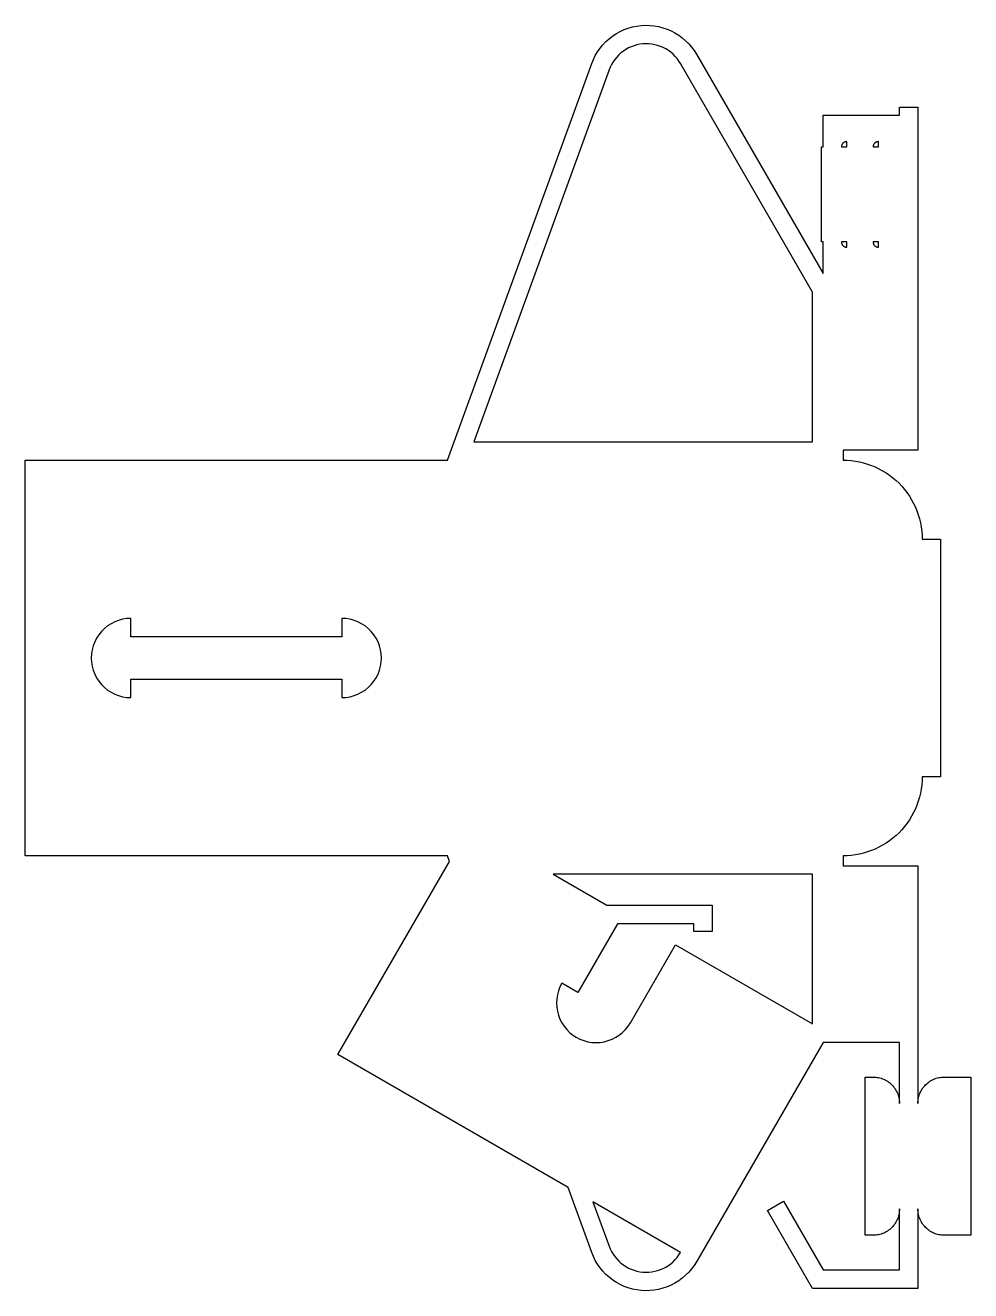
# Model space of a CAD drawing. Header units: metres. Extents: x -124 to 55, y -120 to 120.
import ezdxf

# ---------------------------------------------------------------- set-up
doc = ezdxf.new("R2010")
doc.units = ezdxf.units.M
doc.layers.add('CUT', color=3, linetype='Continuous')

msp = doc.modelspace()

# ---------------------------------------------------------------- linework, layer by layer
at = {"layer": 'CUT'}
for points in [[(36.705, 36.203), (37.414, 35.865), (38.104, 35.49), (38.773, 35.08), (39.421, 34.635), (40.044, 34.157), (40.641, 33.647), (41.21, 33.107), (41.751, 32.537), (42.261, 31.94), (42.739, 31.317), (43.184, 30.67), (43.594, 30), (43.969, 29.31), (44.307, 28.601), (44.607, 27.876), (44.87, 27.135), (45.093, 26.382), (45.276, 25.619), (45.419, 24.847), (45.522, 24.068), (45.583, 23.285), (45.604, 22.5), (49.104, 22.5), (49.104, -22.5), (45.604, -22.5), (45.583, -23.285), (45.522, -24.068), (45.419, -24.847), (45.276, -25.619), (45.093, -26.382), (44.87, -27.135), (44.607, -27.876), (44.307, -28.601), (43.969, -29.31), (43.594, -30), (43.184, -30.67), (42.739, -31.317), (42.261, -31.94), (41.751, -32.537), (41.21, -33.107), (40.641, -33.647), (40.044, -34.157), (39.421, -34.635), (38.773, -35.08), (38.104, -35.49), (37.414, -35.865), (36.705, -36.203), (35.979, -36.504), (35.239, -36.766), (34.486, -36.989), (33.722, -37.172), (32.95, -37.315), (32.172, -37.418), (31.389, -37.479), (30.604, -37.5), (30.604, -39.361), (44.798, -39.361), (44.798, -84.414), (44.805, -84.152), (44.826, -83.891), (44.86, -83.631), (44.907, -83.374), (44.969, -83.12), (45.043, -82.869), (45.13, -82.622), (45.23, -82.38), (45.343, -82.144), (45.468, -81.914), (45.605, -81.69), (45.753, -81.475), (45.912, -81.267), (46.082, -81.068), (46.263, -80.878), (46.453, -80.698), (46.652, -80.528), (46.859, -80.369), (47.075, -80.22), (47.298, -80.083), (47.528, -79.959), (47.764, -79.846), (48.006, -79.746), (48.253, -79.658), (48.504, -79.584), (48.759, -79.523), (49.016, -79.475), (49.276, -79.441), (49.536, -79.42), (49.798, -79.414), (54.798, -79.414), (54.798, -109.414), (49.798, -109.414), (49.536, -109.407), (49.276, -109.386), (49.016, -109.352), (48.759, -109.304), (48.504, -109.243), (48.253, -109.169), (48.006, -109.082), (47.764, -108.981), (47.528, -108.869), (47.298, -108.744), (47.075, -108.607), (46.859, -108.459), (46.652, -108.299), (46.453, -108.129), (46.263, -107.949), (46.082, -107.759), (45.912, -107.56), (45.753, -107.353), (45.605, -107.137), (45.468, -106.914), (45.343, -106.684), (45.23, -106.447), (45.13, -106.205), (45.043, -105.959), (44.969, -105.708), (44.907, -105.453), (44.86, -105.196), (44.826, -104.936), (44.805, -104.675), (44.798, -104.414), (44.798, -119.467), (24.798, -119.467), (16.267, -104.69), (19.298, -102.94), (26.819, -115.967), (41.298, -115.967), (41.298, -104.414), (41.291, -104.675), (41.271, -104.936), (41.237, -105.196), (41.189, -105.453), (41.128, -105.708), (41.053, -105.959), (40.966, -106.205), (40.866, -106.447), (40.753, -106.684), (40.628, -106.914), (40.492, -107.137), (40.343, -107.353), (40.184, -107.56), (40.014, -107.759), (39.834, -107.949), (39.644, -108.129), (39.445, -108.299), (39.237, -108.459), (39.021, -108.607), (38.798, -108.744), (38.568, -108.869), (38.332, -108.981), (38.09, -109.082), (37.843, -109.169), (37.592, -109.243), (37.338, -109.304), (37.08, -109.352), (36.821, -109.386), (36.56, -109.407), (36.298, -109.414), (34.798, -109.414), (34.798, -79.414), (36.298, -79.414), (36.56, -79.42), (36.821, -79.441), (37.08, -79.475), (37.338, -79.523), (37.592, -79.584), (37.843, -79.658), (38.09, -79.746), (38.332, -79.846), (38.568, -79.959), (38.798, -80.083), (39.021, -80.22), (39.237, -80.369), (39.445, -80.528), (39.644, -80.698), (39.834, -80.878), (40.014, -81.068), (40.184, -81.267), (40.343, -81.475), (40.492, -81.69), (40.628, -81.914), (40.753, -82.144), (40.866, -82.38), (40.966, -82.622), (41.053, -82.869), (41.128, -83.12), (41.189, -83.374), (41.237, -83.631), (41.271, -83.891), (41.291, -84.152), (41.298, -84.414), (41.298, -72.861), (26.819, -72.861), (2.829, -114.412), (2.386, -115.116), (1.892, -115.784), (1.348, -116.414), (0.758, -117), (0.126, -117.54), (-0.546, -118.031), (-1.253, -118.47), (-1.99, -118.854), (-2.755, -119.181), (-3.542, -119.45), (-4.347, -119.658), (-5.166, -119.805), (-5.994, -119.889), (-6.825, -119.911), (-7.656, -119.87), (-8.481, -119.766), (-9.296, -119.6), (-10.096, -119.373), (-10.877, -119.087), (-11.634, -118.742), (-12.362, -118.341), (-13.059, -117.886), (-13.719, -117.379), (-14.338, -116.825), (-14.914, -116.225), (-15.443, -115.583), (-15.922, -114.903), (-16.349, -114.189), (-16.72, -113.444), (-17.034, -112.674), (-21.517, -100.355), (-65.154, -75.162), (-44.014, -38.546), (-44.395, -37.5), (-124.393, -37.5), (-124.393, 37.5), (-44.395, 37.5), (-17.034, 112.674), (-16.72, 113.444), (-16.349, 114.189), (-15.922, 114.903), (-15.443, 115.583), (-14.914, 116.225), (-14.338, 116.825), (-13.719, 117.379), (-13.059, 117.886), (-12.362, 118.341), (-11.634, 118.742), (-10.877, 119.087), (-10.096, 119.373), (-9.296, 119.6), (-8.481, 119.766), (-7.656, 119.87), (-6.825, 119.911), (-5.994, 119.889), (-5.166, 119.805), (-4.347, 119.658), (-3.542, 119.45), (-2.755, 119.181), (-1.99, 118.854), (-1.253, 118.47), (-0.546, 118.031), (0.126, 117.54), (0.758, 117), (1.348, 116.414), (1.892, 115.784), (2.386, 115.116), (2.829, 114.412), (26.819, 72.861), (26.819, 78.861), (26.528, 78.861), (26.528, 96.861), (26.819, 96.861), (26.819, 102.861), (41.298, 102.861), (41.298, 104.414), (44.798, 104.414), (44.798, 39.361), (30.604, 39.361), (30.604, 37.5), (31.389, 37.479), (32.172, 37.418), (32.95, 37.315), (33.722, 37.172), (34.486, 36.989), (35.239, 36.766), (35.979, 36.504), (36.705, 36.203)], [(-2.045, 114.795), (-2.503, 115.13), (-2.985, 115.429), (-3.488, 115.691), (-4.009, 115.914), (-4.546, 116.097), (-5.095, 116.239), (-5.653, 116.339), (-6.217, 116.396), (-6.784, 116.411), (-7.351, 116.383), (-7.913, 116.313), (-8.469, 116.199), (-9.015, 116.045), (-9.547, 115.849), (-10.063, 115.614), (-10.56, 115.341), (-11.035, 115.03), (-11.484, 114.685), (-11.907, 114.307), (-12.3, 113.898), (-12.66, 113.46), (-12.987, 112.997), (-13.278, 112.51), (-13.531, 112.002), (-13.745, 111.477), (-39.396, 41), (24.798, 41), (24.798, 69.361), (-0.202, 112.662), (-0.504, 113.142), (-0.841, 113.598), (-1.212, 114.027), (-1.614, 114.427), (-2.045, 114.795)], [(30.891, 97.774), (30.844, 97.752), (30.798, 97.727), (30.754, 97.699), (30.71, 97.67), (30.669, 97.638), (30.629, 97.604), (30.591, 97.568), (30.555, 97.53), (30.521, 97.49), (30.489, 97.448), (30.46, 97.405), (30.432, 97.361), (30.407, 97.315), (30.385, 97.267), (30.365, 97.219), (30.347, 97.17), (30.332, 97.119), (30.32, 97.068), (30.31, 97.017), (30.304, 96.965), (30.3, 96.913), (30.298, 96.861), (31.298, 96.861), (31.298, 97.861), (31.246, 97.859), (31.194, 97.855), (31.142, 97.848), (31.09, 97.839), (31.039, 97.826), (30.989, 97.812), (30.94, 97.794), (30.891, 97.774)], [(36.891, 97.774), (36.844, 97.752), (36.798, 97.727), (36.754, 97.699), (36.71, 97.67), (36.669, 97.638), (36.629, 97.604), (36.591, 97.568), (36.555, 97.53), (36.521, 97.49), (36.489, 97.448), (36.46, 97.405), (36.432, 97.361), (36.407, 97.315), (36.385, 97.267), (36.365, 97.219), (36.347, 97.17), (36.332, 97.119), (36.32, 97.068), (36.31, 97.017), (36.304, 96.965), (36.3, 96.913), (36.298, 96.861), (37.298, 96.861), (37.298, 97.861), (37.246, 97.859), (37.194, 97.855), (37.142, 97.848), (37.09, 97.839), (37.039, 97.826), (36.989, 97.812), (36.94, 97.794), (36.891, 97.774)], [(30.385, 78.454), (30.407, 78.407), (30.432, 78.361), (30.46, 78.316), (30.489, 78.273), (30.521, 78.231), (30.555, 78.191), (30.591, 78.153), (30.629, 78.117), (30.669, 78.083), (30.71, 78.052), (30.754, 78.022), (30.798, 77.994), (30.844, 77.97), (30.891, 77.947), (30.94, 77.927), (30.989, 77.909), (31.039, 77.895), (31.09, 77.882), (31.142, 77.873), (31.194, 77.866), (31.246, 77.862), (31.298, 77.861), (31.298, 78.861), (30.298, 78.861), (30.3, 78.808), (30.304, 78.756), (30.31, 78.704), (30.32, 78.653), (30.332, 78.602), (30.347, 78.552), (30.365, 78.502), (30.385, 78.454)], [(36.385, 78.454), (36.407, 78.407), (36.432, 78.361), (36.46, 78.316), (36.489, 78.273), (36.521, 78.231), (36.555, 78.191), (36.591, 78.153), (36.629, 78.117), (36.669, 78.083), (36.71, 78.052), (36.754, 78.022), (36.798, 77.994), (36.844, 77.97), (36.891, 77.947), (36.94, 77.927), (36.989, 77.909), (37.039, 77.895), (37.09, 77.882), (37.142, 77.873), (37.194, 77.866), (37.246, 77.862), (37.298, 77.861), (37.298, 78.861), (36.298, 78.861), (36.3, 78.808), (36.304, 78.756), (36.31, 78.704), (36.32, 78.653), (36.332, 78.602), (36.347, 78.552), (36.365, 78.502), (36.385, 78.454)], [(-58.82, -5.018), (-58.326, -4.408), (-57.899, -3.75), (-57.542, -3.051), (-57.261, -2.318), (-57.058, -1.559), (-56.935, -0.784), (-56.894, 0), (-56.935, 0.784), (-57.058, 1.559), (-57.261, 2.318), (-57.542, 3.051), (-57.899, 3.75), (-58.326, 4.408), (-58.82, 5.018), (-59.376, 5.574), (-59.986, 6.068), (-60.644, 6.495), (-61.343, 6.852), (-62.076, 7.133), (-62.835, 7.336), (-63.61, 7.459), (-64.394, 7.5), (-64.394, 4), (-104.394, 4), (-104.394, 7.5), (-105.178, 7.459), (-105.953, 7.336), (-106.712, 7.133), (-107.445, 6.852), (-108.144, 6.495), (-108.802, 6.068), (-109.412, 5.574), (-109.968, 5.018), (-110.462, 4.408), (-110.889, 3.75), (-111.246, 3.051), (-111.527, 2.318), (-111.73, 1.559), (-111.853, 0.784), (-111.894, 0), (-111.853, -0.784), (-111.73, -1.559), (-111.527, -2.318), (-111.246, -3.051), (-110.889, -3.75), (-110.462, -4.408), (-109.968, -5.018), (-109.412, -5.574), (-108.802, -6.068), (-108.144, -6.495), (-107.445, -6.852), (-106.712, -7.133), (-105.953, -7.336), (-105.178, -7.459), (-104.394, -7.5), (-104.394, -4), (-64.394, -4), (-64.394, -7.5), (-63.61, -7.459), (-62.835, -7.336), (-62.076, -7.133), (-61.343, -6.852), (-60.644, -6.495), (-59.986, -6.068), (-59.376, -5.574), (-58.82, -5.018)], [(-19.673, -63.387), (-22.704, -61.637), (-23.06, -62.336), (-23.342, -63.069), (-23.545, -63.827), (-23.668, -64.603), (-23.709, -65.387), (-23.668, -66.171), (-23.545, -66.946), (-23.342, -67.704), (-23.06, -68.437), (-22.704, -69.137), (-22.276, -69.795), (-21.782, -70.405), (-21.227, -70.96), (-20.617, -71.454), (-19.959, -71.882), (-19.259, -72.238), (-18.526, -72.52), (-17.768, -72.723), (-16.993, -72.846), (-16.209, -72.887), (-15.425, -72.846), (-14.65, -72.723), (-13.891, -72.52), (-13.158, -72.238), (-12.459, -71.882), (-11.8, -71.454), (-11.19, -70.96), (-10.635, -70.405), (-10.141, -69.795), (-9.714, -69.137), (-1.183, -54.361), (24.798, -69.361), (24.798, -41), (-24.324, -41), (-14.173, -46.861), (5.827, -46.861), (5.827, -51.861), (2.327, -51.861), (2.327, -50.361), (-12.152, -50.361), (-19.673, -63.387)], [(-11.484, -114.685), (-11.035, -115.03), (-10.56, -115.341), (-10.063, -115.614), (-9.547, -115.849), (-9.015, -116.045), (-8.469, -116.199), (-7.913, -116.313), (-7.351, -116.383), (-6.784, -116.411), (-6.217, -116.396), (-5.653, -116.339), (-5.095, -116.239), (-4.546, -116.097), (-4.009, -115.914), (-3.488, -115.691), (-2.985, -115.429), (-2.503, -115.13), (-2.045, -114.795), (-1.614, -114.427), (-1.212, -114.027), (-0.841, -113.598), (-0.504, -113.142), (-0.202, -112.662), (-16.802, -103.078), (-13.745, -111.477), (-13.531, -112.002), (-13.278, -112.51), (-12.987, -112.997), (-12.66, -113.46), (-12.3, -113.898), (-11.907, -114.307), (-11.484, -114.685)]]:
    msp.add_lwpolyline(points, dxfattribs=at)

doc.saveas('drawing.dxf')
